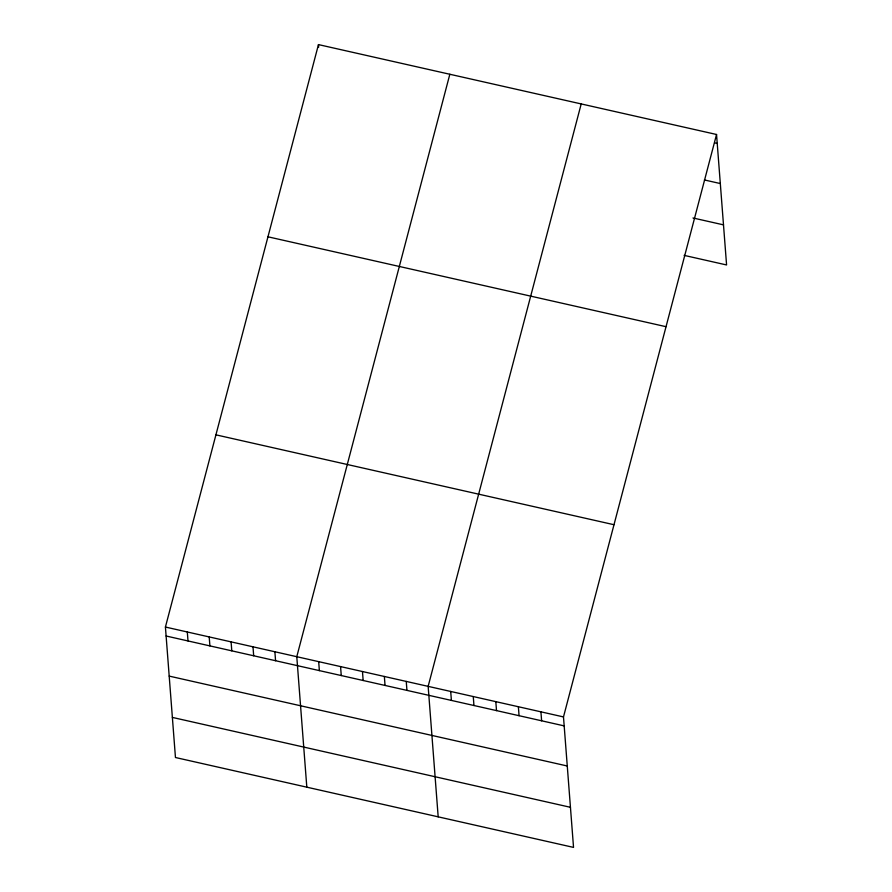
<?xml version="1.0" encoding="UTF-8"?>
<svg xmlns="http://www.w3.org/2000/svg" width="892" height="892" viewBox="0 0 892 892"><rect width="100%" height="100%" fill="white"/><g stroke="black" fill="none" stroke-linecap="round" stroke-linejoin="round"><path stroke-width="1.34" d="M716.544 134.491L563.488 716.923L573.534 847.4L175.456 757.509L165.421 627.043L318.466 44.6L716.544 134.491L726.579 264.957L684.119 255.368M449.836 74.259L296.78 656.702L306.815 787.179M581.205 103.929L428.149 686.361L438.184 816.838M714.581 142.854L717.235 143.456M704.401 179.95L720.323 183.551M692.984 217.971L723.501 224.862M267.968 236.804L666.034 326.695M215.92 434.839L613.997 524.719M165.421 627.043L563.488 716.923M166.102 636.007L564.179 725.887M169.19 676.103L567.267 765.994M172.368 717.413L570.445 807.305M540.931 711.827L541.622 720.803M518.375 706.743L519.066 715.707M495.818 701.647L496.51 710.612M473.262 696.552L473.953 705.516M450.705 691.456L451.397 700.421M406.25 681.421L406.942 690.386M384.352 676.482L385.043 685.446M318.466 44.6L318.667 47.164M362.464 671.531L363.155 680.496M340.566 666.592L341.257 675.556M318.678 661.641L319.369 670.617M274.881 651.762L275.572 660.727M252.994 646.812L253.685 655.776M231.095 641.872L231.786 650.837M209.207 636.921L209.899 645.897M187.309 631.982L188 640.947"/></g></svg>
